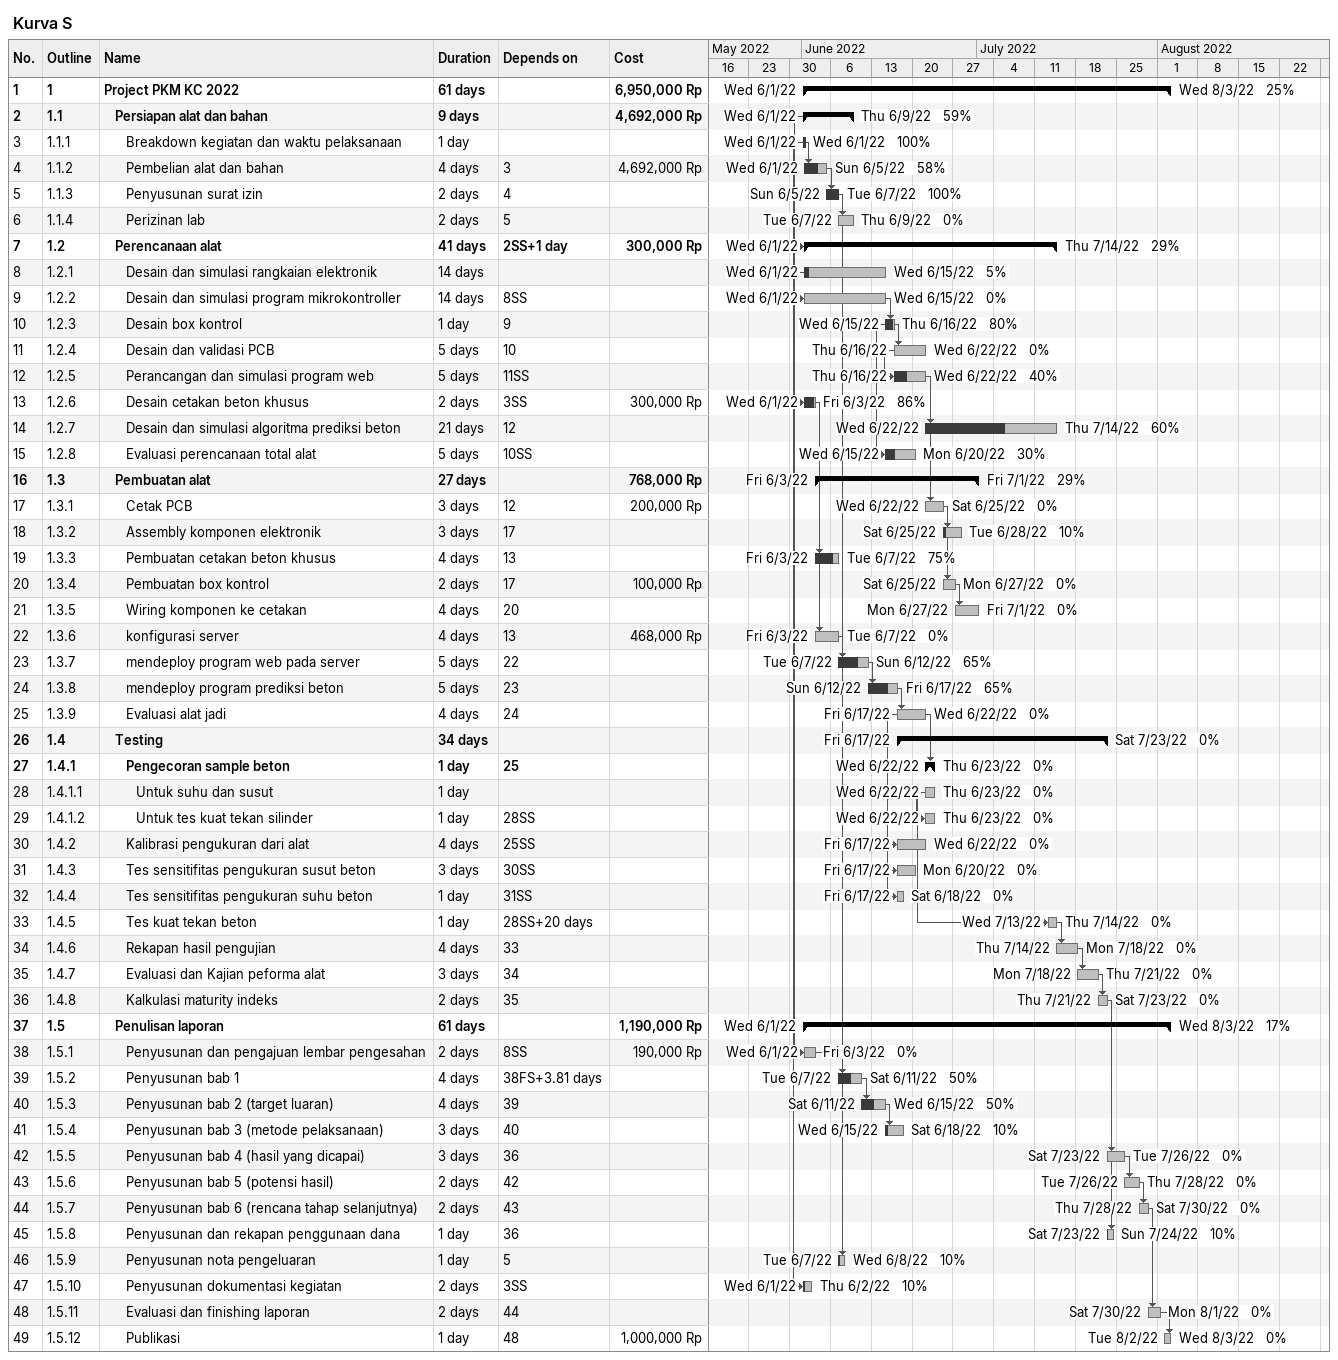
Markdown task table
Kurva S

| ID | WBS | Task | Duration | Start | Finish | Predecessors | % complete | Cost (Rp) |
|---|---|---|---|---|---|---|---|---|
| 1 | 1 | **Project PKM KC 2022** | 61d | 2022-06-01 | 2022-08-03 |  | 25 | 6950000 |
| 2 | 1.1 | **Persiapan alat dan bahan** | 9d | 2022-06-01 | 2022-06-09 |  | 59 | 4692000 |
| 3 | 1.1.1 | Breakdown kegiatan dan waktu pelaksanaan | 1d | 2022-06-01 | 2022-06-01 |  | 100 |  |
| 4 | 1.1.2 | Pembelian alat dan bahan | 4d | 2022-06-01 | 2022-06-05 | 3 | 58 | 4692000 |
| 5 | 1.1.3 | Penyusunan surat izin | 2d | 2022-06-05 | 2022-06-07 | 4 | 100 |  |
| 6 | 1.1.4 | Perizinan lab | 2d | 2022-06-07 | 2022-06-09 | 5 | 0 |  |
| 7 | 1.2 | **Perencanaan alat** | 41d | 2022-06-01 | 2022-07-14 | 2SS+1d | 29 | 300000 |
| 8 | 1.2.1 | Desain dan simulasi rangkaian elektronik | 14d | 2022-06-01 | 2022-06-15 |  | 5 |  |
| 9 | 1.2.2 | Desain dan simulasi program mikrokontroller | 14d | 2022-06-01 | 2022-06-15 | 8SS | 0 |  |
| 10 | 1.2.3 | Desain box kontrol | 1d | 2022-06-15 | 2022-06-16 | 9 | 80 |  |
| 11 | 1.2.4 | Desain dan validasi PCB | 5d | 2022-06-16 | 2022-06-22 | 10 | 0 |  |
| 12 | 1.2.5 | Perancangan dan simulasi program web | 5d | 2022-06-16 | 2022-06-22 | 11SS | 40 |  |
| 13 | 1.2.6 | Desain cetakan beton khusus | 2d | 2022-06-01 | 2022-06-03 | 3SS | 86 | 300000 |
| 14 | 1.2.7 | Desain dan simulasi algoritma prediksi beton | 21d | 2022-06-22 | 2022-07-14 | 12 | 60 |  |
| 15 | 1.2.8 | Evaluasi perencanaan total alat | 5d | 2022-06-15 | 2022-06-20 | 10SS | 30 |  |
| 16 | 1.3 | **Pembuatan alat** | 27d | 2022-06-03 | 2022-07-01 |  | 29 | 768000 |
| 17 | 1.3.1 | Cetak PCB | 3d | 2022-06-22 | 2022-06-25 | 12 | 0 | 200000 |
| 18 | 1.3.2 | Assembly komponen elektronik | 3d | 2022-06-25 | 2022-06-28 | 17 | 10 |  |
| 19 | 1.3.3 | Pembuatan cetakan beton khusus | 4d | 2022-06-03 | 2022-06-07 | 13 | 75 |  |
| 20 | 1.3.4 | Pembuatan box kontrol | 2d | 2022-06-25 | 2022-06-27 | 17 | 0 | 100000 |
| 21 | 1.3.5 | Wiring komponen ke cetakan | 4d | 2022-06-27 | 2022-07-01 | 20 | 0 |  |
| 22 | 1.3.6 | konfigurasi server | 4d | 2022-06-03 | 2022-06-07 | 13 | 0 | 468000 |
| 23 | 1.3.7 | mendeploy program web pada server | 5d | 2022-06-07 | 2022-06-12 | 22 | 65 |  |
| 24 | 1.3.8 | mendeploy program prediksi beton | 5d | 2022-06-12 | 2022-06-17 | 23 | 65 |  |
| 25 | 1.3.9 | Evaluasi alat jadi | 4d | 2022-06-17 | 2022-06-22 | 24 | 0 |  |
| 26 | 1.4 | **Testing** | 34d | 2022-06-17 | 2022-07-23 |  | 0 |  |
| 27 | 1.4.1 | **Pengecoran sample beton** | 1d | 2022-06-22 | 2022-06-23 | 25 | 0 |  |
| 28 | 1.4.1.1 | Untuk suhu dan susut | 1d | 2022-06-22 | 2022-06-23 |  | 0 |  |
| 29 | 1.4.1.2 | Untuk tes kuat tekan silinder | 1d | 2022-06-22 | 2022-06-23 | 28SS | 0 |  |
| 30 | 1.4.2 | Kalibrasi pengukuran dari alat | 4d | 2022-06-17 | 2022-06-22 | 25SS | 0 |  |
| 31 | 1.4.3 | Tes sensitifitas pengukuran susut beton | 3d | 2022-06-17 | 2022-06-20 | 30SS | 0 |  |
| 32 | 1.4.4 | Tes sensitifitas pengukuran suhu beton | 1d | 2022-06-17 | 2022-06-18 | 31SS | 0 |  |
| 33 | 1.4.5 | Tes kuat tekan beton | 1d | 2022-07-13 | 2022-07-14 | 28SS+20d | 0 |  |
| 34 | 1.4.6 | Rekapan hasil pengujian | 4d | 2022-07-14 | 2022-07-18 | 33 | 0 |  |
| 35 | 1.4.7 | Evaluasi dan Kajian peforma alat | 3d | 2022-07-18 | 2022-07-21 | 34 | 0 |  |
| 36 | 1.4.8 | Kalkulasi maturity indeks | 2d | 2022-07-21 | 2022-07-23 | 35 | 0 |  |
| 37 | 1.5 | **Penulisan laporan** | 61d | 2022-06-01 | 2022-08-03 |  | 17 | 1190000 |
| 38 | 1.5.1 | Penyusunan dan pengajuan lembar pengesahan | 2d | 2022-06-01 | 2022-06-03 | 8SS | 0 | 190000 |
| 39 | 1.5.2 | Penyusunan bab 1 | 4d | 2022-06-07 | 2022-06-11 | 38FS+3.81d | 50 |  |
| 40 | 1.5.3 | Penyusunan bab 2 (target luaran) | 4d | 2022-06-11 | 2022-06-15 | 39 | 50 |  |
| 41 | 1.5.4 | Penyusunan bab 3 (metode pelaksanaan) | 3d | 2022-06-15 | 2022-06-18 | 40 | 10 |  |
| 42 | 1.5.5 | Penyusunan bab 4 (hasil yang dicapai) | 3d | 2022-07-23 | 2022-07-26 | 36 | 0 |  |
| 43 | 1.5.6 | Penyusunan bab 5 (potensi hasil) | 2d | 2022-07-26 | 2022-07-28 | 42 | 0 |  |
| 44 | 1.5.7 | Penyusunan bab 6 (rencana tahap selanjutnya) | 2d | 2022-07-28 | 2022-07-30 | 43 | 0 |  |
| 45 | 1.5.8 | Penyusunan dan rekapan penggunaan dana | 1d | 2022-07-23 | 2022-07-24 | 36 | 10 |  |
| 46 | 1.5.9 | Penyusunan nota pengeluaran | 1d | 2022-06-07 | 2022-06-08 | 5 | 10 |  |
| 47 | 1.5.10 | Penyusunan dokumentasi kegiatan | 2d | 2022-06-01 | 2022-06-02 | 3SS | 10 |  |
| 48 | 1.5.11 | Evaluasi dan finishing laporan | 2d | 2022-07-30 | 2022-08-01 | 44 | 0 |  |
| 49 | 1.5.12 | Publikasi | 1d | 2022-08-02 | 2022-08-03 | 48 | 0 | 1000000 |
